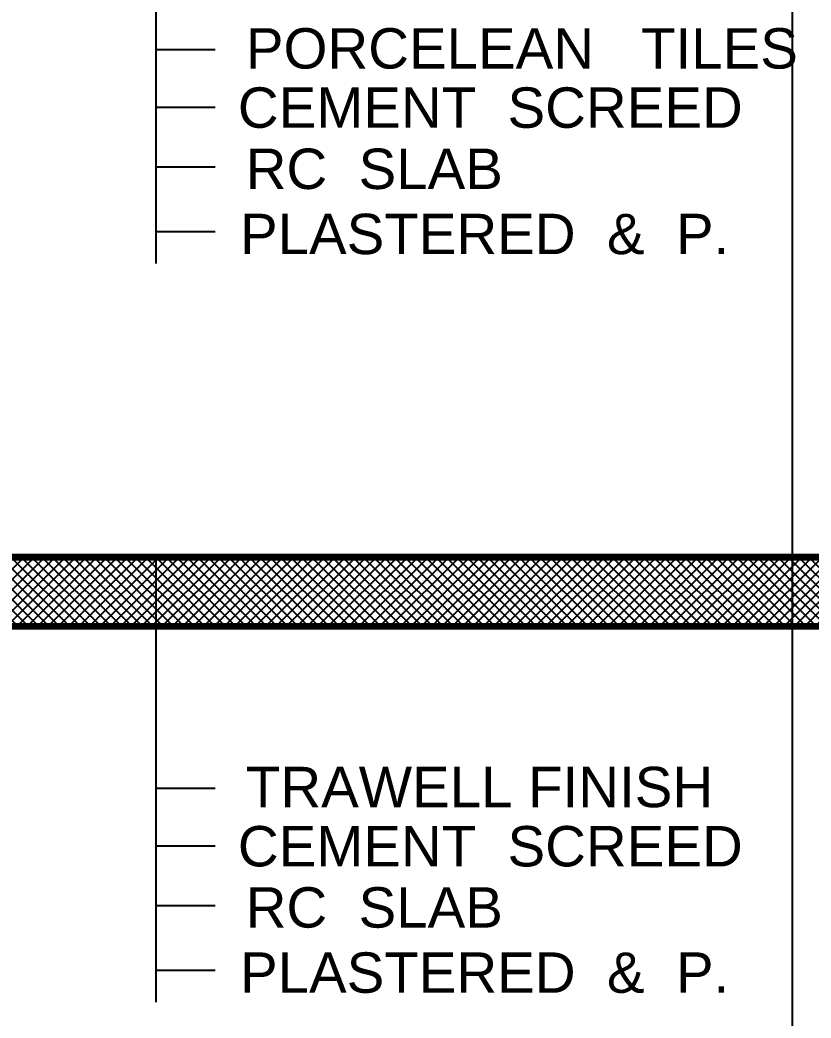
# Model space of a CAD drawing. Extents: x 250879 to 348495, y -51522 to -9360.
# Drawn here: x 281948.6 to 282291.2, y -30176.7 to -29744.3 of the extents above; entities that cross this region are included whole.
import ezdxf

# ---------------------------------------------------------------- set-up
doc = ezdxf.new("R2010")
doc.units = 0
for name, color, linetype in [('AXIS', 1, 'CONTINUOUS'), ('CURTAIN', 150, 'CONTINUOUS'), ('DIM', 3, 'CONTINUOUS'), ('TEXT', 3, 'CONTINUOUS'), ('WALL', 7, 'CONTINUOUS')]:
    doc.layers.add(name, color=color, linetype=linetype)
doc.layers.add('VIS', color=8, linetype='CONTINUOUS', lineweight=18)
doc.styles.get("Standard").update_dxf_attribs({"font": 'sanss___.ttf', "height": 15})

msp = doc.modelspace()

# ---------------------------------------------------------------- hatches: boundary and pattern name
at = {"layer": 'AXIS'}
h = msp.add_hatch(dxfattribs=at)
h.set_pattern_fill('ANSI37', color=256, style=0)
h.set_pattern_definition([(45, (10887.426, -3560), (-2.24506403, 2.24506403), []), (135, (10887.426, -3560), (-2.24506403, -2.24506403), [])])
h.paths.add_polyline_path([(281097.67941, -29977.00774), (281097.67941, -30007.00774), (283913.00858, -30007.00774), (283913.00858, -29977.00774)])

# ---------------------------------------------------------------- linework, layer by layer
at = {"layer": 'CURTAIN', "linetype": 'Continuous'}
msp.add_line((282283.00858, -29657.00774), (282283.00858, -30297.00774), dxfattribs=at)
at = {"layer": 'DIM', "ltscale": 3}
for p, q in [((282007.56088, -29849.89149), (282007.56088, -29657.00774)), ((282033.15038, -29757.32265), (282007.56088, -29757.32265)), ((282033.15038, -29782.23377), (282007.56088, -29782.23377)), ((282033.15038, -29808.03481), (282007.56088, -29808.03481)), ((282033.15038, -29836.05984), (282007.56088, -29836.05984)), ((282007.56088, -30169.89149), (282007.56088, -29977.00774)), ((282033.15038, -30077.32265), (282007.56088, -30077.32265)), ((282033.15038, -30102.23377), (282007.56088, -30102.23377)), ((282033.15038, -30128.03481), (282007.56088, -30128.03481)), ((282033.15038, -30156.05984), (282007.56088, -30156.05984))]:
    msp.add_line(p, q, dxfattribs=at)
at = {"layer": 'VIS', "ltscale": 0.0001}
msp.add_line((280450.27447, -29977.00774), (284658.39662, -29977.00774), dxfattribs=at)
at = {"layer": 'WALL', "linetype": 'Continuous', "const_width": 3}
for points in [[(283913.00858, -29977.00774), (281097.67941, -29977.00774)], [(283913.00858, -29977.00774), (281097.67941, -29977.00774)], [(281097.67941, -30007.00774), (283913.00858, -30007.00774), (283913.00858, -29977.00774)]]:
    msp.add_lwpolyline(points, dxfattribs=at)
at = {"layer": 'WALL', "linetype": 'Continuous'}
msp.add_lwpolyline([(281097.67941, -30007.00774), (283913.00858, -30007.00774), (283913.00858, -29977.00774), (281097.67941, -29977.00774)], dxfattribs=at)

# ---------------------------------------------------------------- texts
at = {"layer": 'TEXT', "char_height": 17.5, "width": 470.1872, "attachment_point": 1}
for s, insert in [('PORCELEAN   TILES', (282046.42191, -29747.8743)), ('CEMENT  SCREED', (282042.94297, -29773.52609)), ('RC  SLAB', (282046.33667, -29800.05045)), ('PLASTERED  &  P.', (282043.86924, -29828.26992)), ('TRAWELL FINISH', (282046.42191, -30067.8743)), ('CEMENT  SCREED', (282042.94297, -30093.52609)), ('RC  SLAB', (282046.33667, -30120.05045)), ('PLASTERED  &  P.', (282043.86924, -30148.26992))]:
    msp.add_mtext(s, dxfattribs=dict(at, insert=insert))

doc.saveas('drawing.dxf')
